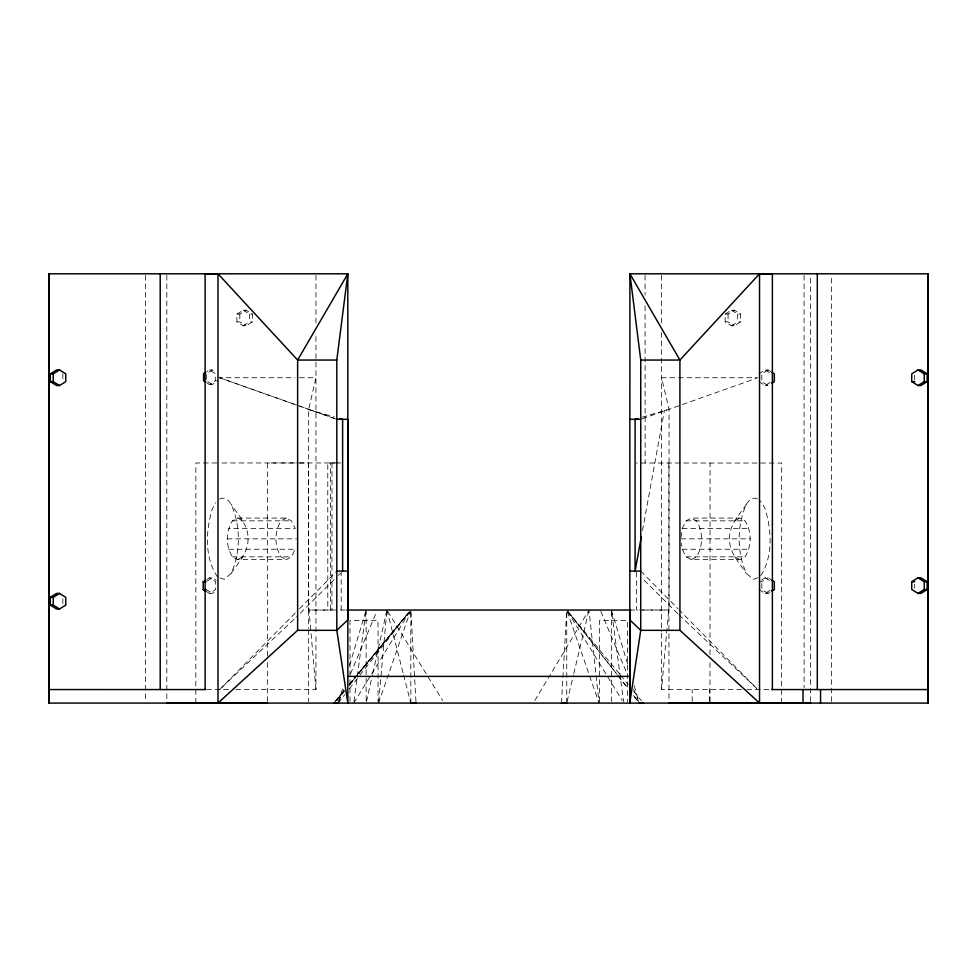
<?xml version="1.0" encoding="UTF-8"?>
<svg xmlns="http://www.w3.org/2000/svg" width="977" height="977" viewBox="0 0 977 977"><rect width="100%" height="100%" fill="white"/><g stroke="black" fill="none" stroke-linecap="round" stroke-linejoin="round"><path stroke-width="0.73" stroke-dasharray="4.88 3.66" d="M195.827 703.086L195.852 462.976L218.714 462.976M206.513 379.394L206.513 373.593L212.339 369.953L215.844 372.139M207.087 383.021L209.42 384.474L215.258 380.847L215.258 373.58L209.42 369.953L207.087 371.407M267.405 701.571L267.417 662.064M267.417 655.982L267.466 462.988L297.973 462.976M235.799 689.567L315.95 689.554L315.95 633.279M315.95 631.765L315.95 334.061M330.58 610.027L330.629 462.964M331.997 462.964L331.936 610.039L308.647 610.039L308.647 628.345M341.181 610.039L341.181 572.131M349.986 701.547L349.986 620.419L378.062 620.419L378.062 701.547M410.828 703.074L410.828 611.553M566.745 703.074L566.745 611.565M599.451 701.547L599.463 620.419L627.527 620.419L627.527 701.547M636.467 572.156L636.467 610.039L641.01 610.027M668.866 463.025L668.976 701.571M692.18 701.584L692.18 689.567M709.705 701.571L709.705 689.554M709.986 701.694L709.998 662.162M710.01 654.566L710.059 463.013M781.637 703.086L781.673 463.037L636.467 463.025M810.617 701.559L810.617 275.331M831.403 701.559L831.415 275.331M561.482 703.061L566.66 611.541M741.592 689.554L661.551 689.554L669.062 605.447L669.062 409.265L661.551 377.745L757.932 377.745M378.673 701.584L386.794 611.541M353.955 701.584L366.143 610.039L349.107 666.741M228.63 549.245L295.249 549.245L291.439 556.853L286.249 559.638L237.631 559.638L232.441 556.853C225.638 546.155 225.65 531.537 232.441 520.851L237.631 518.066L286.249 518.066L291.439 520.839L295.249 528.447L228.63 528.459M681.054 537.362L682.251 528.447L686.062 520.839L691.252 518.066L739.87 518.066L745.06 520.851C751.85 531.537 751.863 546.155 745.06 556.853L739.87 559.638L691.252 559.638L686.062 556.853L682.251 549.245L681.457 543.297M642.475 530.584L664.397 410.645L669.062 409.265M366.473 701.608L372.408 675.022M372.75 673.544L386.599 611.517M315.95 689.554L308.622 605.435L308.622 409.632L315.95 377.745L296.373 377.745M567.1 701.608L573.45 675.022M573.804 673.544L588.642 611.517M338.616 701.62L342.988 687.087M378.539 703.074L410.328 611.468M220.179 577.908L224.246 579.373L231.158 573.365C240.757 551.761 240.745 525.931 231.158 504.327A42.133 15.791 -90 0 0 217.468 500.786M757.383 498.832A42.133 15.791 -90 0 0 746.343 504.352C736.743 525.944 736.756 551.773 746.33 573.365L753.243 579.373L760.033 576.931M338.763 701.694L344.026 689.188M350.45 673.922L376.731 611.431M231.158 573.365C238.266 562.667 248.353 552.603 248.024 538.852C248.353 525.089 238.266 515.038 231.158 504.327M746.33 504.327C739.235 515.038 729.147 525.089 729.477 538.852C729.147 552.603 739.235 562.667 746.33 573.365M760.814 575.624C773.063 556.353 771.622 531.085 765.479 509.884A42.133 15.791 -90 0 0 760.033 500.761M534.871 700.497L588.215 611.333M353.759 703.074L410.035 611.321M338.176 703.074L344.698 694.732M349.351 688.761L408.96 612.42M336.809 700.729L344.49 691.301M349.302 685.414L355.066 678.343M358.913 673.629L408.899 612.371L355.897 676.328M349.742 684.266L357.448 674.863L348.813 685.463M376.792 651.427L358.412 673.69L408.936 612.323L357.606 674.35M333.731 703.074L344.331 690.287M349.155 684.462L354.932 677.488M335.648 700.778L344.246 690.434M349.021 684.682L356.654 675.498M295.249 613.08L219.569 689.567L297.631 615.815M299.512 608.769L336.809 571.069M334.122 579.654L298.73 614.777M338.372 575.368L340.497 573.218M236.898 314.081L243.163 310.185L246.082 310.185L252.335 314.081L252.335 321.885L246.082 325.781L243.163 325.781L236.898 321.885L236.898 314.081L239.817 314.081L246.082 310.185M243.163 325.781L249.416 321.885L252.335 321.885M209.42 384.474L212.339 384.486L215.844 382.3M206.953 579.41L209.457 577.847L212.339 577.834L216.1 580.167M207.332 580.949L212.339 577.834M205.707 591.097L209.469 593.442L215.722 589.546L215.722 581.742L209.457 577.847M209.469 593.442L212.339 593.418L216.1 591.085M725.154 314.081L731.419 310.185L734.338 310.185L740.603 314.081L740.603 321.873L734.338 325.781L731.419 325.781L725.154 321.873L725.154 314.081L728.085 314.081L734.338 310.185M731.419 325.781L737.684 321.873L740.603 321.873M758.897 373.849L765.15 369.953L768.069 369.953L771.83 372.298M768.069 369.953L761.816 373.849L761.816 381.653L768.069 385.549L770.572 383.985M758.897 381.653L765.15 385.549L770.157 382.422M761.401 580.167L765.15 577.822L768.081 577.822L770.584 579.385M758.897 581.73L761.816 581.73L768.081 577.822M758.897 589.522L765.15 593.418L770.169 590.303M765.15 593.418L768.081 593.418L770.584 591.854M237.631 559.638L242.833 556.853M691.252 559.638L696.454 556.853C703.245 546.155 703.232 531.537 696.454 520.839L691.252 518.066M286.249 518.066L281.046 520.839C274.268 531.537 274.256 546.155 281.046 556.853L286.249 559.638M734.667 520.851L739.87 518.066M642.158 418.803L756.503 378.258M642.072 417.24L664.397 410.645M642.536 610.014L668.854 610.039L639.508 610.002M243.163 310.185L249.416 314.081L252.335 314.081M731.419 310.185L737.684 314.081L740.603 314.081M236.898 321.885L239.817 321.885L246.082 325.781M725.154 321.873L728.085 321.873L734.338 325.781M334 418.339L219.569 377.745L294.871 377.745M765.15 385.549L768.069 385.549M299.499 462.976L308.647 462.976L308.647 610.039L345.272 610.039M334.623 462.964L327.783 462.964L327.783 610.014M335.941 462.964L341.181 462.964L220.081 462.964M232.441 520.851L291.439 520.839M686.062 520.839L745.06 520.851M682.251 528.447L748.87 528.459M227.238 538.852L296.642 538.852M680.859 538.852L750.263 538.852M682.251 549.245L748.87 549.245M232.441 556.853L291.439 556.853M686.062 556.853L745.06 556.853M629.896 610.039L638.323 610.039M206.562 689.567L230.12 689.567M746.843 689.567L771.134 689.554M209.42 369.953L212.339 369.953M215.258 380.847L218.176 380.847M308.622 409.632L334.122 416.886M219.569 377.745L298.205 405.626M299.646 406.127L336.809 419.304M237.631 518.066L242.833 520.851M734.667 556.853L739.87 559.638M765.15 369.953L771.415 373.849M765.15 577.822L770.169 580.949M768.081 593.418L761.816 589.522L761.816 581.73M207.674 381.58L212.339 384.486M206.086 589.522L212.339 593.418M677.843 613.751L642.512 578.592M678.942 614.789L756.809 688.529L679.076 609.856M640.729 571.069L678.014 608.769M619.442 673.983L566.745 609.978L617.037 674.435M620.395 675.156L628.064 684.462M633.694 691.325L641.474 700.753M617.965 675.62L627.283 687.564L568.602 612.42M637.529 700.692L632.864 694.72L639.385 703.074M387.722 611.333L442.654 700.497M567.539 611.333L622.227 700.497M217.468 576.931C204.449 557.464 205.707 531.561 212.021 509.884A42.133 15.791 -90 0 1 215.783 502.752M600.843 611.419L627.124 673.91M633.548 689.188L638.799 701.694M567.234 611.468L599.035 703.074L588.997 610.039M627.588 663.835L611.419 610.039L623.607 701.584M634.146 685.634L638.958 701.62M386.929 610.051L403.245 673.544M403.623 675.022L410.45 701.608M410.914 611.529L416.043 703.049M645.064 275.331L645.076 295.176M645.076 305.85L645.15 463.025M914.655 375.144L914.655 380.346M914.667 584.319L914.667 588.215M804.083 275.331L804.108 687.857M737.684 314.081L737.684 321.873M728.085 314.081L728.085 321.873M661.551 275.306L661.551 323.509M661.551 332.546L661.551 631.765M661.551 633.279L661.551 689.554M611.419 611.565L611.419 701.559M366.143 610.039L366.143 701.559M315.95 275.306L315.95 325.023M308.647 629.872L308.647 701.559M249.416 314.081L249.416 321.885M239.817 314.081L239.817 321.885M166.823 275.331L166.823 701.559M145.536 275.331L145.549 701.559M62.846 373.849L62.846 381.641M62.846 598.608L62.846 605.105M343.965 691.325L336.259 700.729L343.989 691.337"/><path stroke-width="1.47" d="M205.707 591.097L203.204 589.546L203.204 581.742L205.707 580.191M205.121 689.567L205.121 273.804L217.993 273.792L218.005 703.074L297.631 630.324L297.631 360.049L347.824 273.792L336.809 360.049L336.809 630.324L347.824 703.074L347.824 273.792L48.85 273.804L48.85 703.086L928.15 703.086L928.15 273.804L629.909 273.804L629.786 703.074L640.729 630.336L640.741 360.049L629.909 273.804L679.907 360.049L679.943 630.336L759.532 703.074L759.544 273.792L772.38 273.804L772.38 689.567M342.622 571.069L342.622 419.304L339.788 418.498M803.021 703.074L803.021 689.554M820.546 703.086L820.546 689.567M629.896 610.039L629.786 703.074M641.376 536.581L635.074 571.069L635.099 419.304L637.883 418.486M759.544 273.792L679.907 360.049L640.741 360.049M50.328 373.849L56.581 369.953L59.499 369.953L65.764 373.849L65.764 381.641L59.499 385.536L56.581 385.536L50.328 381.641L50.328 373.849L53.246 373.849L59.499 369.953M205.927 372.127L203.595 373.58L203.595 380.847L205.927 382.3M50.328 597.313L56.581 593.418L59.499 593.405L65.764 597.313L65.764 605.105L59.499 609.001L56.581 609.001L50.328 605.105L50.328 597.313L53.246 597.313L59.499 593.405M771.83 383.204L774.334 381.653L774.334 373.849L771.83 372.298M918.001 369.941L911.736 373.849L911.736 381.641L918.001 385.536L920.92 385.536L927.185 381.641L927.185 373.849L920.92 369.941L918.001 369.941L924.254 373.849L927.185 373.849M918.001 385.536L924.254 381.641L927.185 381.641M771.83 591.085L774.334 589.522L774.334 581.73L771.83 580.167M911.736 581.718L918.001 577.822L920.92 577.822L927.185 581.718L927.185 589.51L920.92 593.405L918.001 593.405L911.736 589.51L911.736 581.718L914.667 581.718M918.001 593.405L924.254 589.51L927.185 589.51M203.204 581.742L206.086 581.73M203.204 589.546L206.086 589.522M410.828 703.074L416.043 703.049M48.85 273.804L48.85 703.086M336.809 360.049L297.631 360.049L217.993 273.792M50.328 381.641L53.246 381.641L59.499 385.536M911.736 381.641L914.655 381.641M336.809 419.304L347.824 419.304L347.824 619.931L336.809 630.324L297.631 630.324M629.896 419.304L640.741 419.316M336.809 571.069L347.824 571.069M629.884 571.069L640.729 571.069M918.001 577.822L924.254 581.718L927.185 581.718M50.328 605.105L53.246 605.105L59.499 609.001M346.798 610.039L630.702 610.039M679.943 630.336L640.729 630.336L629.872 619.931L629.786 676.389L347.824 676.389M49.351 689.554L205.561 689.567M771.842 689.567L928.15 689.554M166.823 703.074L267.405 703.098M338.176 703.074L333.731 703.074L334.879 703.074M692.18 703.086L709.705 703.074M810.617 703.074L668.976 703.086M561.482 703.061L566.745 703.074M928.15 273.804L928.15 703.086M924.254 373.849L924.254 381.641M924.254 581.718L924.254 589.51M817.309 273.804L817.309 689.567M160.191 273.804L160.191 689.567M53.246 373.849L53.246 381.641M53.246 597.313L53.246 605.105M643.391 703.086L639.385 703.074L643.391 703.098"/></g></svg>
